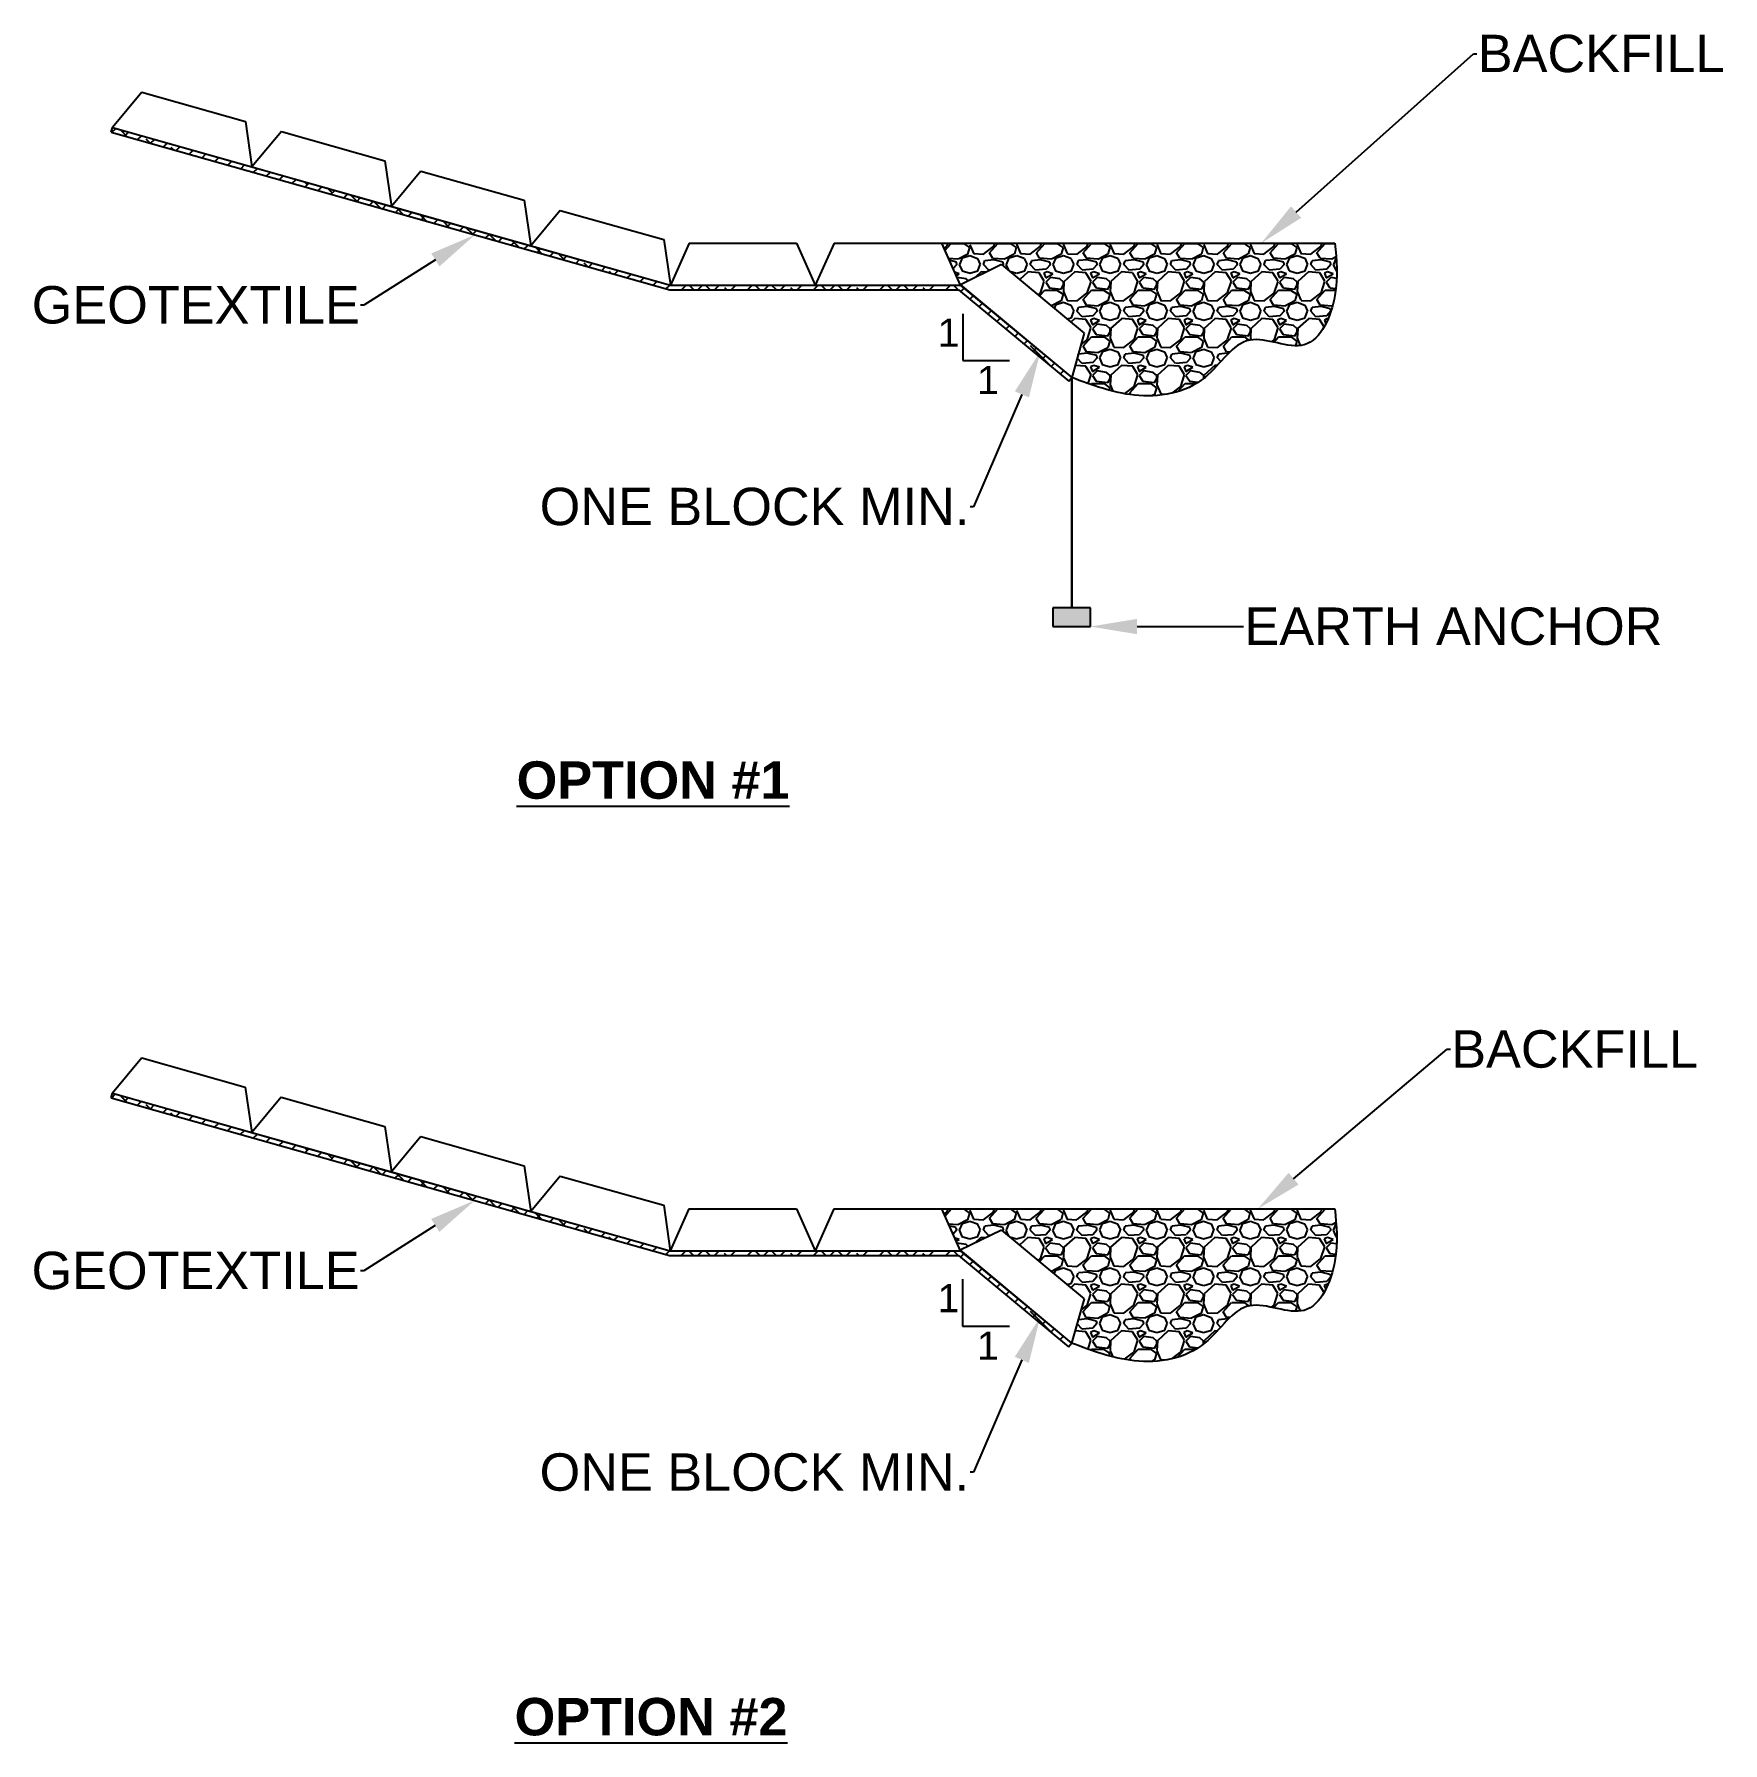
# Model space of a CAD drawing. Header units: inches. Extents: x 0 to 181, y -148 to 35.
import ezdxf
from ezdxf import colors
from ezdxf.entities.mleader import LeaderData, LeaderLine
from ezdxf.math import Vec2, Vec3

# ---------------------------------------------------------------- set-up
doc = ezdxf.new("R2010")
doc.units = ezdxf.units.IN
doc.header["$MEASUREMENT"] = 0
doc.styles.get("Standard").update_dxf_attribs({"font": 'arial.ttf'})

msp = doc.modelspace()

# ---------------------------------------------------------------- hatches: boundary and pattern name
h = msp.add_hatch()
h.set_pattern_fill('ANSI38', color=256, scale=10)
h.paths.add_polyline_path([(23.24, 20.46), (23.24, 20.46), (8.33, 24.67), (8.19, 24.19), (67.92, 7.3), (98.81, 7.3), (110.59, -2.45), (110.91, -2.07), (110.91, -2.07), (98.99, 7.8), (67.99, 7.8), (67.99, 7.8)])
h = msp.add_hatch()
h.set_pattern_fill('GRAVEL', color=256, scale=5)
edge = h.paths.add_edge_path()
edge.add_spline(control_points=[(110.91, -2.07), (113.09, -2.89), (117.71, -4.62), (125.32, -3.44), (129.23, 3.66), (136.59, -0.43), (139.62, 6.75), (139.24, 10.52), (139.06, 12.3)], knot_values=[0, 0, 0, 0, 6.951802, 14.756974, 20.981517, 26.828724, 33.036728, 38.622735, 38.622735, 38.622735, 38.622735], degree=3, periodic=0)
edge.add_line((139.06, 12.3), (96.99, 12.3))
edge.add_line((96.99, 12.3), (98.97, 7.84))
edge.add_line((98.97, 7.84), (103.42, 10.03))
edge.add_line((103.42, 10.03), (112.26, 2.67))
edge.add_line((112.26, 2.67), (110.91, -2.07))
h = msp.add_hatch(color=256)
h.dxf.hatch_style = 1
h.paths.add_polyline_path([(112.91, -26.71), (110.91, -26.71), (108.91, -26.71), (108.91, -28.71), (112.91, -28.71)])
h = msp.add_hatch()
h.set_pattern_fill('ANSI38', color=256, scale=10)
h.set_pattern_definition([(45, (-0.0113, -103.2989), (-0.883883, 0.883883), []), (135, (-0.0113, -103.2989), (-2.65165, 0.883883), [3.125, -1.875])])
h.paths.add_polyline_path([(23.23, -82.84), (23.23, -82.84), (8.32, -78.62), (8.18, -79.11), (67.91, -96), (98.8, -96), (110.58, -105.75), (110.9, -105.37), (110.9, -105.37), (98.98, -95.5), (67.98, -95.5), (67.98, -95.5)])
h = msp.add_hatch()
h.set_pattern_fill('GRAVEL', color=256, scale=5)
h.set_pattern_definition([(228.0128, (3.5887, -98.29887), (-40, -45), [0.67268, -66.59544]), (184.96974, (3.1387, -98.79887), (60, 5), [1.15434, -114.27962]), (132.51045, (1.9887, -98.89887), (50, -55), [0.81394, -80.58016]), (267.27369, (0.0387, -100.14887), (5, 100), [1.05119, -104.06779]), (292.83365, (-0.0113, -101.19887), (-25, 60), [1.03077, -102.04687]), (357.27369, (0.3887, -102.14887), (-100, 5), [1.05119, -104.06779]), (37.69424, (1.4387, -102.19887), (-65, -50), [1.390145, -137.62424]), (72.25533, (2.5387, -101.34887), (35, 110), [1.31244, -129.93161]), (121.42957, (2.9387, -100.09887), (-40, 65), [1.05475, -104.42037]), (175.23636, (2.3887, -99.19887), (55, -5), [1.20416, -59.00381]), (222.39744, (1.1887, -99.09887), (-60, -55), [1.55724, -154.166875]), (138.81407, (4.9887, -100.19887), (-35, 30), [0.5315, -52.61922]), (171.46923, (4.5887, -99.84887), (65, -10), [1.01119, -100.10756]), (225, (3.5887, -99.699), (-6e-16, -5), [0.7071, -6.36396]), (203.1986, (3.2387, -99.09887), (25, 10), [0.38079, -37.69808]), (291.8014, (2.8887, -99.2489), (-5, 15), [0.53851, -26.38731]), (30.96376, (3.0887, -99.7489), (15, 10), [0.87464, -28.28011]), (161.565, (3.8387, -99.2989), (10, -5), [0.63245, -15.17893]), (16.38954, (-0.0113, -99.24887), (50, 15), [0.886, -87.71423]), (70.34618, (0.8387, -98.99887), (-20, -55), [0.7433, -73.58704]), (293.1986, (3.8387, -98.29887), (-10, 25), [0.76158, -37.31729]), (343.61046, (4.1387, -98.99887), (-50, 15), [0.886, -87.71423]), (339.44395, (-0.0113, -102.34887), (-25, 10), [0.8544, -41.86562]), (294.77514, (0.7887, -102.64887), (-25, 55), [0.71589, -70.87322]), (66.8014, (3.8887, -103.29887), (10, 25), [0.76158, -37.31729]), (17.35402, (4.1887, -102.59887), (-65, -20), [0.83815, -82.97712]), (69.44395, (1.4387, -103.29887), (-10, -25), [0.4272, -42.29282]), (101.3099, (3.5887, -103.2989), (-5, 20), [0.25495, -25.24015]), (165.9638, (3.5387, -103.0489), (15, -5), [1.03077, -19.58475]), (186.009, (2.5387, -102.79887), (50, 5), [0.95525, -94.56962]), (303.6901, (3.0887, -100.1989), (-5, 10), [0.72111, -17.30665]), (353.15723, (3.4887, -100.79887), (85, -10), [1.25897, -124.63781]), (60.9454, (4.7387, -100.94887), (-20, -35), [0.51478, -50.96337]), (90, (4.9887, -100.499), (-5, 5), [0.3, -4.7]), (120.25644, (2.4387, -102.64887), (20, -35), [0.69462, -68.7676]), (48.0128, (2.0887, -102.04887), (40, 45), [1.34536, -65.92276]), (0, (2.9887, -101.049), (5, 5), [1.3, -3.7]), (325.30485, (4.2887, -101.04887), (50, -35), [0.79057, -78.26637]), (254.0546, (4.9387, -101.4989), (-5, -20), [0.72801, -35.67254]), (207.64598, (4.7387, -102.19887), (-95, -50), [1.185325, -117.34737]), (175.42608, (3.6887, -102.74887), (-65, 5), [1.253995, -124.14537])])
edge = h.paths.add_edge_path()
edge.add_line((96.98, -91), (98.96, -95.46))
edge.add_line((98.96, -95.46), (103.41, -93.27))
edge.add_line((103.41, -93.27), (112.25, -100.63))
edge.add_line((112.25, -100.63), (110.9, -105.37))
edge.add_spline(control_points=[(110.9, -105.37), (113.08, -106.18), (117.7, -107.92), (125.31, -106.74), (129.22, -99.64), (136.58, -103.73), (139.61, -96.55), (139.23, -92.78), (139.05, -91)], knot_values=[0, 0, 0, 0, 6.951802, 14.756974, 20.981517, 26.828724, 33.036728, 38.622735, 38.622735, 38.622735, 38.622735], degree=3, periodic=0)
edge.add_line((139.05, -91), (96.98, -91))

# ---------------------------------------------------------------- linework, layer by layer
for p, q in [((11.48, 28.46), (8.33, 24.67)), ((11.48, 28.46), (22.54, 25.33)), ((8.19, 24.19), (8.33, 24.67)), ((8.19, 24.19), (67.92, 7.3)), ((8.33, 24.67), (23.24, 20.46)), ((8.33, 24.67), (67.99, 7.8)), ((22.54, 25.33), (23.24, 20.46)), ((26.39, 24.24), (23.24, 20.46)), ((26.39, 24.24), (37.46, 21.11)), ((23.24, 20.46), (38.16, 16.24)), ((37.46, 21.11), (38.16, 16.24)), ((41.31, 20.02), (38.16, 16.24)), ((41.31, 20.02), (52.37, 16.89)), ((52.37, 16.89), (53.07, 12.02)), ((38.16, 16.24), (53.07, 12.02)), ((56.22, 15.81), (53.07, 12.02)), ((56.22, 15.81), (67.29, 12.68)), ((53.07, 12.02), (67.99, 7.8)), ((67.29, 12.68), (67.99, 7.8)), ((69.99, 12.3), (67.99, 7.8)), ((69.99, 12.3), (81.49, 12.3)), ((81.49, 12.3), (83.49, 7.8)), ((85.49, 12.3), (83.49, 7.8)), ((85.49, 12.3), (96.99, 12.3)), ((96.99, 12.3), (98.99, 7.8)), ((96.99, 12.3), (139.06, 12.3)), ((103.42, 10.03), (99.01, 7.86)), ((103.42, 10.03), (112.26, 2.67)), ((67.99, 7.8), (83.49, 7.8)), ((67.99, 7.8), (98.99, 7.8)), ((83.49, 7.8), (98.99, 7.8)), ((98.99, 7.8), (110.91, -2.07)), ((99.01, 7.86), (110.91, -2.07)), ((67.92, 7.3), (98.81, 7.3)), ((98.81, 7.3), (110.59, -2.45)), ((99.26, 4.76), (99.26, -0.24)), ((112.26, 2.67), (110.91, -2.07)), ((99.26, -0.24), (104.26, -0.24)), ((110.59, -2.45), (110.91, -2.07)), ((110.91, -26.71), (108.91, -26.71)), ((108.91, -26.71), (108.91, -28.71)), ((112.91, -26.71), (110.91, -26.71)), ((112.91, -28.71), (112.91, -26.71)), ((108.91, -28.71), (112.91, -28.71)), ((11.47, -74.84), (8.32, -78.62)), ((11.47, -74.84), (22.53, -77.97)), ((22.53, -77.97), (23.23, -82.84)), ((8.18, -79.11), (8.32, -78.62)), ((8.18, -79.11), (67.91, -96)), ((8.32, -78.62), (23.23, -82.84)), ((8.32, -78.62), (67.98, -95.5)), ((26.38, -79.06), (23.23, -82.84)), ((26.38, -79.06), (37.45, -82.19)), ((37.45, -82.19), (38.15, -87.06)), ((23.23, -82.84), (38.15, -87.06)), ((41.3, -83.28), (38.15, -87.06)), ((41.3, -83.28), (52.36, -86.41)), ((38.15, -87.06), (53.06, -91.28)), ((52.36, -86.41), (53.06, -91.28)), ((56.21, -87.49), (53.06, -91.28)), ((56.21, -87.49), (67.28, -90.62)), ((53.06, -91.28), (67.98, -95.5)), ((67.28, -90.62), (67.98, -95.5)), ((69.98, -91), (67.98, -95.5)), ((69.98, -91), (81.48, -91)), ((81.48, -91), (83.48, -95.5)), ((85.48, -91), (83.48, -95.5)), ((85.48, -91), (96.98, -91)), ((96.98, -91), (98.98, -95.5)), ((96.98, -91), (139.05, -91)), ((103.41, -93.27), (99, -95.44)), ((103.41, -93.27), (112.25, -100.63)), ((67.91, -96), (98.8, -96)), ((67.98, -95.5), (83.48, -95.5)), ((67.98, -95.5), (98.98, -95.5)), ((83.48, -95.5), (98.98, -95.5)), ((98.8, -96), (110.58, -105.75)), ((98.98, -95.5), (110.9, -105.37)), ((99, -95.44), (110.9, -105.37)), ((99.25, -98.54), (99.25, -103.54)), ((112.25, -100.63), (110.9, -105.37)), ((99.25, -103.54), (104.25, -103.54)), ((110.58, -105.75), (110.9, -105.37))]:
    msp.add_line(p, q)
at = {"lineweight": 30}
msp.add_line((110.91, -2.07), (110.91, -26.71), dxfattribs=at)
for points in [[(139.06, 12.3), (139.06, 6.71), (135.79, 1.44), (129.97, 1.93), (125.17, -2.05), (117.61, -3.95), (110.91, -2.07)], [(139.05, -91), (139.05, -96.58), (135.78, -101.86), (129.96, -101.37), (125.16, -105.35), (117.59, -107.25), (110.9, -105.37)]]:
    msp.add_spline(points, degree=3)

# ---------------------------------------------------------------- texts
at = {"attachment_point": 1}
for s, width, insert, char_height in [('1', 1.9117, (96.58, 4.24), 3), ('1', 1.9117, (100.79, -0.83), 3), ('{\\fArial|b1|i0|c0|p34;\\LOPTION #1}', 59.4802, (51.55, -43.13), 4), ('1', 1.9117, (96.57, -99.06), 3), ('1', 1.9117, (100.78, -104.13), 3), ('{\\fArial|b1|i0|c0|p34;\\LOPTION #2}', 69.6189, (51.33, -143.33), 4)]:
    msp.add_mtext_dynamic_manual_height_columns(s, width=width, gutter_width=1, heights=[0], dxfattribs=dict(at, insert=insert, char_height=char_height))

# ---------------------------------------------------------------- leaders
ml = msp.add_multileader_mtext('Standard')
ml.set_content('BACKFILL', color=256)
ml.set_leader_properties()
ml.build(insert=Vec2(0, 0))
ml.multileader.update_dxf_attribs({"dogleg_length": 0.36, "arrow_head_size": 5})
ctx = ml.context
ctx.base_point, ctx.arrow_head_size, ctx.landing_gap_size, ctx.plane_origin = Vec3(154.25, 32.57), 5, 0.09, Vec3(131.18, 12.3)
notes = []
notes.append((ctx, [(0, (1, 1, 0), (153.89, 32.57), (1, 0), 0.36, [(0, [(131.18, 12.3)], 0, [])])]))
ctx.mtext.insert, ctx.mtext.flow_direction = Vec3(154.34, 34.6), 5
ml = msp.add_multileader_mtext('Standard')
ml.set_content('GEOTEXTILE ', color=256)
ml.set_leader_properties()
ml.build(insert=Vec2(0, 0))
ml.multileader.update_dxf_attribs({"dogleg_length": 0.36, "arrow_head_size": 5})
ctx = ml.context
ctx.base_point, ctx.arrow_head_size, ctx.landing_gap_size, ctx.plane_origin = Vec3(0.18, 5.68), 5, 0.09, Vec3(47.08, 13.19)
ctx.text_align_type = 2
notes.append((ctx, [(0, (1, 1, 0), (35.22, 5.68), (-1, 0), 0.36, [(0, [(47.08, 13.19)], 0, [])])]))
ctx.mtext.insert, ctx.mtext.alignment, ctx.mtext.flow_direction = Vec3(34.77, 7.71), 3, 5
ml = msp.add_multileader_mtext('Standard')
ml.set_content('ONE BLOCK MIN.', color=256)
ml.set_leader_properties()
ml.build(insert=Vec2(0, 0))
ml.multileader.update_dxf_attribs({"dogleg_length": 0.36, "arrow_head_size": 5})
ctx = ml.context
ctx.base_point, ctx.arrow_head_size, ctx.landing_gap_size, ctx.plane_origin = Vec3(54.67, -15.89), 5, 0.09, Vec3(107.56, 0.72)
ctx.text_align_type = 2
notes.append((ctx, [(0, (1, 1, 0), (100.41, -15.89), (-1, 0), 0.36, [(0, [(107.56, 0.72)], 0, [])])]))
ctx.mtext.insert, ctx.mtext.alignment, ctx.mtext.flow_direction = Vec3(99.96, -13.86), 3, 5
ml = msp.add_multileader_mtext('Standard')
ml.set_content('EARTH ANCHOR', color=256)
ml.set_leader_properties()
ml.build(insert=Vec2(0, 0))
ml.multileader.update_dxf_attribs({"dogleg_length": 0.36, "arrow_head_size": 5})
ctx = ml.context
ctx.base_point, ctx.arrow_head_size, ctx.landing_gap_size, ctx.plane_origin = Vec3(129.3, -28.71), 5, 0.09, Vec3(112.91, -28.71)
notes.append((ctx, [(0, (1, 1, 0), (128.94, -28.71), (1, 0), 0.36, [(0, [(112.91, -28.71)], 0, [])])]))
ctx.mtext.insert, ctx.mtext.flow_direction = Vec3(129.39, -26.67), 5
ml = msp.add_multileader_mtext('Standard')
ml.set_content('BACKFILL', color=256)
ml.set_leader_properties()
ml.build(insert=Vec2(0, 0))
ml.multileader.update_dxf_attribs({"dogleg_length": 0.36, "arrow_head_size": 5})
ctx = ml.context
ctx.base_point, ctx.arrow_head_size, ctx.landing_gap_size, ctx.plane_origin = Vec3(151.41, -73.93), 5, 0.09, Vec3(130.82, -91)
notes.append((ctx, [(0, (1, 1, 0), (151.05, -73.93), (1, 0), 0.36, [(0, [(130.82, -91)], 0, [])])]))
ctx.mtext.insert, ctx.mtext.flow_direction = Vec3(151.5, -71.9), 5
ml = msp.add_multileader_mtext('Standard')
ml.set_content('GEOTEXTILE ', color=256)
ml.set_leader_properties()
ml.build(insert=Vec2(0, 0))
ml.multileader.update_dxf_attribs({"dogleg_length": 0.36, "arrow_head_size": 5})
ctx = ml.context
ctx.base_point, ctx.arrow_head_size, ctx.landing_gap_size, ctx.plane_origin = Vec3(0.17, -97.62), 5, 0.09, Vec3(47.07, -90.1)
ctx.text_align_type = 2
notes.append((ctx, [(0, (1, 1, 0), (35.2, -97.62), (-1, 0), 0.36, [(0, [(47.07, -90.1)], 0, [])])]))
ctx.mtext.insert, ctx.mtext.alignment, ctx.mtext.flow_direction = Vec3(34.75, -95.59), 3, 5
ml = msp.add_multileader_mtext('Standard')
ml.set_content('ONE BLOCK MIN.', color=256)
ml.set_leader_properties()
ml.build(insert=Vec2(0, 0))
ml.multileader.update_dxf_attribs({"dogleg_length": 0.36, "arrow_head_size": 5})
ctx = ml.context
ctx.base_point, ctx.arrow_head_size, ctx.landing_gap_size, ctx.plane_origin = Vec3(54.66, -119.19), 5, 0.09, Vec3(107.55, -102.57)
ctx.text_align_type = 2
notes.append((ctx, [(0, (1, 1, 0), (100.4, -119.19), (-1, 0), 0.36, [(0, [(107.55, -102.57)], 0, [])])]))
ctx.mtext.insert, ctx.mtext.alignment, ctx.mtext.flow_direction = Vec3(99.95, -117.16), 3, 5
for ctx, leaders in notes:
    for number, flags, end, landing, length, lines in leaders:
        leader = LeaderData()
        leader.index, (leader.has_last_leader_line, leader.has_dogleg_vector, leader.attachment_direction) = number, flags
        leader.last_leader_point, leader.dogleg_vector, leader.dogleg_length = Vec3(end), Vec3(landing), length
        for number, points, colour, breaks in lines:
            line = LeaderLine()
            line.index, line.vertices, line.color, line.breaks = number, Vec3.list(points), colors.encode_raw_color(colour), breaks
            leader.lines.append(line)
        ctx.leaders.append(leader)

doc.saveas('drawing.dxf')
